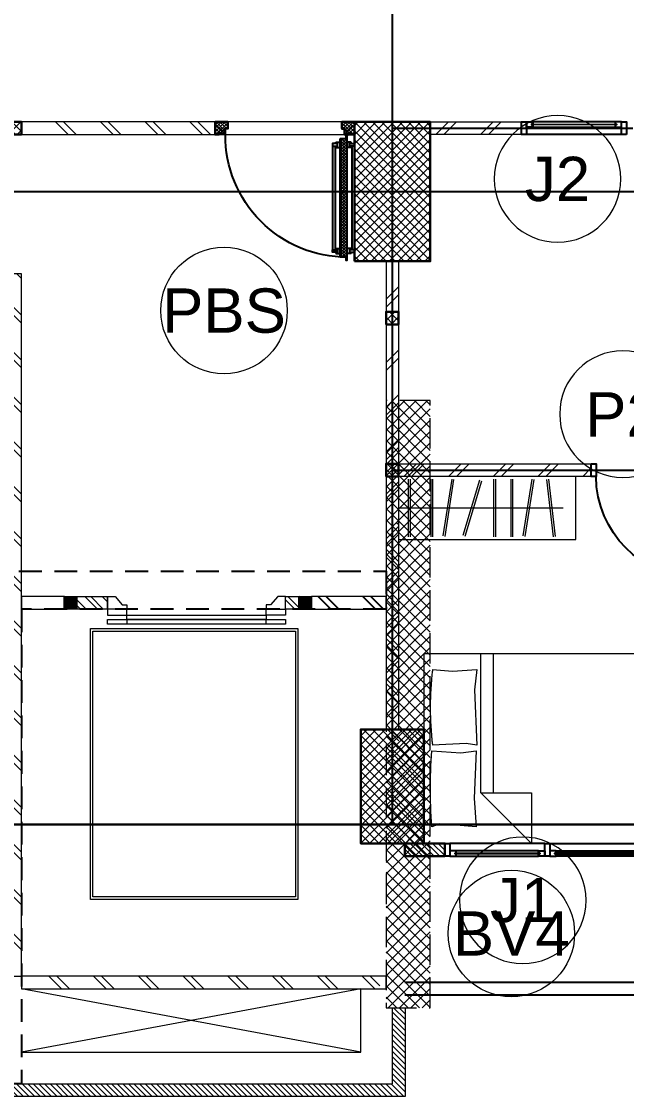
# Model space of a CAD drawing. Header units: millimetres. Extents: x -108 to 357, y -17 to 192.
# Drawn here: x 130.64 to 135.42, y -1.65 to 6.84 of the extents above; entities that cross this region are included whole.
import ezdxf
from ezdxf.enums import TextEntityAlignment as Align

# ---------------------------------------------------------------- set-up
doc = ezdxf.new("R2010")
doc.units = ezdxf.units.MM
doc.linetypes.add('ACAD_ISO02W100', pattern=[15, 12, -3])
doc.layers.get('defpoints').update_dxf_attribs({"color": 1})
for name, color, linetype, lineweight in [('ars', 11, 'Continuous', 0), ('ars @ 1', 11, 'Continuous', 0), ('ARSIR', 31, 'Continuous', 5), ('ARSIR @ 1', 31, 'Continuous', 5), ('ARSIR KOLOM @ 1', 8, 'Continuous', 13), ('DINDING', 71, 'Continuous', 20), ('KACA', 151, 'Continuous', 5), ('KOL', 1, 'Continuous', 30), ('KOLOM', 4, 'Continuous', 9), ('lan', 7, 'Continuous', 15), ('LIFT', 15, 'Continuous', 15), ('NOT', 7, 'Continuous', 20), ('tem', 5, 'Continuous', 20)]:
    doc.layers.add(name, color=color, linetype=linetype, lineweight=lineweight)
doc.layers.add('as', color=1, linetype='Continuous', plot=False)
for name, color, linetype in [('HID', 1, 'Continuous'), ('Kusen', 30, 'Continuous'), ('STL', 6, 'Continuous')]:
    doc.layers.add(name, color=color, linetype=linetype)
doc.styles.add('S', font='simplex', dxfattribs={"width": 0.75})
doc.styles.get("Standard").update_dxf_attribs({"font": 'arial.ttf'})
pattern_1 = [(45, (0.09994, 0.1431), (-0.1767767, 0.1767767), []), (45, (0.16244, 0.1431), (-0.1767767, 0.1767767), [])]
pattern_2 = [(45, (-0.45006, -2.5569), (-0.1767767, 0.1767767), []), (45, (-0.38756, -2.5569), (-0.1767767, 0.1767767), [])]
pattern_3 = [(225, (1.1, 1e-06), (-0.014142, 0.014142), []), (135, (1.1, 1e-06), (0.014142, 0.014142), [])]
pattern_4 = [(315, (-2e-13, 1e-06), (0.014142, 0.014142), []), (45, (-2e-13, 1e-06), (-0.014142, 0.014142), [])]

# ---------------------------------------------------------------- blocks, each defined once
blk = doc.blocks.new('NAV')
blk.add_circle((0, -0.4), 0.4)
at = {"style": 'S', "width": 0.75, "flags": 4}
blk.add_attdef('AV', text='', height=0.3, dxfattribs=at).set_placement((0, -0.4), align=Align.MIDDLE)
blk = doc.blocks.new('k1')
at = {"layer": 'ars'}
h = blk.add_hatch(dxfattribs=at)
h.set_pattern_fill('_USER', color=256, scale=0.05, angle=45, double=1, pattern_type=0)
h.set_pattern_definition([(45, (0, -5), (-0.03535534, 0.03535534), []), (135, (0, -5), (-0.03535534, -0.03535534), [])])
h.paths.add_polyline_path([(-0.3, -0.55), (0.3, -0.55), (0.3, 0.55), (-0.3, 0.55)])
at = {"layer": 'KOL'}
blk.add_lwpolyline([(-0.3, -0.55), (0.3, -0.55), (0.3, 0.55), (-0.3, 0.55)], close=True, dxfattribs=at)
blk = doc.blocks.new('k3')
at = {"layer": 'ars'}
h = blk.add_hatch(dxfattribs=at)
h.set_pattern_fill('_USER', color=256, scale=0.05, angle=45, double=1, pattern_type=0)
h.set_pattern_definition([(45, (0, -5.05), (-0.03535534, 0.03535534), []), (135, (0, -5.05), (-0.03535534, -0.03535534), [])])
h.paths.add_polyline_path([(-0.25, -0.45), (0.25, -0.45), (0.25, 0.45), (-0.25, 0.45)])
at = {"layer": 'KOL'}
blk.add_lwpolyline([(-0.25, -0.45), (0.25, -0.45), (0.25, 0.45), (-0.25, 0.45)], close=True, dxfattribs=at)
blk = doc.blocks.new('T. J1')
at = {"layer": 'Kusen'}
for p, q in [((-0.7188, 0.1), (-0.0688, 0.1)), ((0.7212, 0.1), (0.0712, 0.1)), ((-0.0188, 0), (-0.7688, 0)), ((-0.0688, 0.06), (-0.7188, 0.06)), ((0.0212, 0), (0.7712, 0)), ((0.0712, 0.06), (0.7212, 0.06))]:
    blk.add_line(p, q, dxfattribs=at)
for points in [[(-0.8088, 0), (-0.7688, 0), (-0.7688, 0.1), (-0.8088, 0.1)], [(-0.0188, 0), (0.0212, 0), (0.0212, 0.1), (-0.0188, 0.1)], [(0.8112, 0), (0.7712, 0), (0.7712, 0.1), (0.8112, 0.1)]]:
    blk.add_lwpolyline(points, close=True, dxfattribs=at)
for points in [[(-0.7188, 0.0775), (-0.7188, 0.06), (-0.7688, 0.06), (-0.7688, 0.1), (-0.7188, 0.1), (-0.7188, 0.0825), (-0.7288, 0.0825), (-0.7288, 0.0775), (-0.7188, 0.0775)], [(-0.0688, 0.0775), (-0.0688, 0.06), (-0.0188, 0.06), (-0.0188, 0.1), (-0.0688, 0.1), (-0.0688, 0.0825), (-0.0588, 0.0825), (-0.0588, 0.0775), (-0.0688, 0.0775)], [(0.0712, 0.0775), (0.0712, 0.06), (0.0212, 0.06), (0.0212, 0.1), (0.0712, 0.1), (0.0712, 0.0825), (0.0612, 0.0825), (0.0612, 0.0775), (0.0712, 0.0775)], [(0.7212, 0.0775), (0.7212, 0.06), (0.7712, 0.06), (0.7712, 0.1), (0.7212, 0.1), (0.7212, 0.0825), (0.7312, 0.0825), (0.7312, 0.0775), (0.7212, 0.0775)]]:
    blk.add_lwpolyline(points, dxfattribs=at)
at = {"layer": 'Kusen', "color": 141}
for points in [[(-0.7288, 0.0775), (-0.0588, 0.0775), (-0.0588, 0.0825), (-0.7288, 0.0825)], [(0.7312, 0.0775), (0.0612, 0.0775), (0.0612, 0.0825), (0.7312, 0.0825)]]:
    blk.add_lwpolyline(points, close=True, dxfattribs=at)
blk = doc.blocks.new('P.80')
at = {"layer": 'Kusen'}
for points in [[(-69.8094, -74.8368), (-69.7694, -74.8368), (-69.7694, -74.0368), (-69.8094, -74.0368)], [(-70.6094, -74.9368), (-70.5694, -74.9368), (-70.5694, -74.8368), (-70.6094, -74.8368)], [(-69.7694, -74.9368), (-69.7294, -74.9368), (-69.7294, -74.8368), (-69.7694, -74.8368)]]:
    blk.add_lwpolyline(points, close=True, dxfattribs=at)
blk.add_arc((-69.7694, -74.8368), 0.8, 90, 180, dxfattribs=at)
blk = doc.blocks.new('BED1')
at = {"color": 0, "linetype": 'Continuous'}
for points in [[(1.9976, 0), (1.9976, 1.4976), (0, 1.4976), (0, 0), (1.9976, 0)], [(1.5484, 1.0993), (1.1489, 1.0993), (1.1489, 1.4976), (1.5484, 1.0993)], [(1.9346, 1.3656), (1.9443, 1.2458), (1.9467, 1.1259), (1.9467, 1.0061), (1.9443, 0.8862), (1.9346, 0.7663), (1.707, 0.7809), (1.586, 0.7663), (1.6017, 1.1404), (1.586, 1.3656), (1.8717, 1.3426), (1.9346, 1.3656)], [(1.4492, 1.0993), (1.4492, 0)], [(1.5484, 1.0993), (1.5484, 0)], [(1.9298, 0.1235), (1.7724, 0.138), (1.5799, 0.1235), (1.5981, 0.2833), (1.5799, 0.7228), (1.6634, 0.7094), (1.9298, 0.7228)], [(1.9298, 0.1235), (1.931, 0.1332), (1.9322, 0.1429), (1.9334, 0.1513), (1.9346, 0.161), (1.9346, 0.1707), (1.9358, 0.1804), (1.937, 0.1889), (1.9383, 0.1985), (1.9383, 0.2082), (1.9395, 0.2179), (1.9407, 0.2264), (1.9407, 0.2361), (1.9419, 0.2458), (1.9419, 0.2542), (1.9431, 0.2639), (1.9431, 0.2736), (1.9443, 0.2833), (1.9443, 0.2918), (1.9455, 0.3015), (1.9455, 0.3111), (1.9455, 0.3208), (1.9467, 0.3293), (1.9467, 0.339), (1.9467, 0.3487), (1.9467, 0.3584), (1.9479, 0.3668), (1.9479, 0.3765), (1.9479, 0.3862), (1.9479, 0.3959), (1.9479, 0.4044), (1.9479, 0.414), (1.9479, 0.4237), (1.9479, 0.4334), (1.9479, 0.4419), (1.9479, 0.4516), (1.9479, 0.4613), (1.9479, 0.4709), (1.9479, 0.4794), (1.9467, 0.4891), (1.9467, 0.4988), (1.9467, 0.5085), (1.9467, 0.5169), (1.9455, 0.5266), (1.9455, 0.5363), (1.9455, 0.546), (1.9443, 0.5545), (1.9443, 0.5642), (1.9431, 0.5738), (1.9431, 0.5835), (1.9419, 0.592), (1.9419, 0.6017), (1.9407, 0.6114), (1.9407, 0.6199), (1.9395, 0.6295), (1.9383, 0.6392), (1.9383, 0.6489), (1.937, 0.6574), (1.9358, 0.6671), (1.9346, 0.6768), (1.9346, 0.6864), (1.9334, 0.6949), (1.9322, 0.7046), (1.931, 0.7143), (1.9298, 0.7228)]]:
    blk.add_lwpolyline(points, dxfattribs=at)
blk = doc.blocks.new('LEMARI1')
for points in [[(0.6998, 0.4988), (-0.6998, 0.4988)], [(-0.6998, 0), (0.6998, 0), (0.6998, 0.4988), (-0.6998, 0.4988), (-0.6998, 0)], [(-0.5387, 0.4758), (-0.4855, 0.023)], [(-0.4685, 0.0254), (-0.5206, 0.477)], [(-0.3002, 0.4746), (-0.3705, 0.0242)], [(-0.3523, 0.0218), (-0.2821, 0.4709)], [(-0.2034, 0.477), (-0.2034, 0.0218)], [(-0.1852, 0.0218), (-0.1852, 0.477)], [(-0.0678, 0.477), (-0.0678, 0.0218)], [(-0.0496, 0.0218), (-0.0496, 0.477)], [(0.1755, 0.4722), (0.0436, 0.0363)], [(0.0605, 0.0315), (0.1937, 0.4673)], [(0.3317, 0.4746), (0.2627, 0.0242)], [(0.2797, 0.0218), (0.3499, 0.4709)], [(0.4286, 0.477), (0.4286, 0.0218)], [(0.4467, 0.0218), (0.4467, 0.477)], [(0.6053, 0.477), (0.6053, 0.0218)], [(0.6235, 0.0218), (0.6235, 0.477)], [(0.6998, 0.2494), (-0.5993, 0.2494)]]:
    blk.add_lwpolyline(points)
blk = doc.blocks.new('T. J2')
at = {"layer": 'KACA', "color": 141}
blk.add_lwpolyline([(-0.3792, 0.0775), (0.2908, 0.0775), (0.2908, 0.0825), (-0.3792, 0.0825)], close=True, dxfattribs=at)
at = {"layer": 'Kusen'}
for p, q in [((-0.3692, 0.1), (0.2808, 0.1)), ((-0.4192, 0), (0.3308, 0)), ((0.2808, 0.06), (-0.3692, 0.06))]:
    blk.add_line(p, q, dxfattribs=at)
for points in [[(-0.4592, 0), (-0.4192, 0), (-0.4192, 0.1), (-0.4592, 0.1)], [(0.3308, 0), (0.3708, 0), (0.3708, 0.1), (0.3308, 0.1)]]:
    blk.add_lwpolyline(points, close=True, dxfattribs=at)
for points in [[(-0.3692, 0.0775), (-0.3692, 0.06), (-0.4192, 0.06), (-0.4192, 0.1), (-0.3692, 0.1), (-0.3692, 0.0825), (-0.3792, 0.0825), (-0.3792, 0.0775), (-0.3692, 0.0775)], [(0.2808, 0.0775), (0.2808, 0.06), (0.3308, 0.06), (0.3308, 0.1), (0.2808, 0.1), (0.2808, 0.0825), (0.2908, 0.0825), (0.2908, 0.0775), (0.2808, 0.0775)]]:
    blk.add_lwpolyline(points, dxfattribs=at)
blk = doc.blocks.new('K 10.10')
at = {"layer": 'ars'}
h = blk.add_hatch(dxfattribs=at)
h.set_pattern_fill('_USER', color=256, scale=0.05, angle=45, double=1, pattern_type=0)
h.set_pattern_definition([(45, (0, 0), (-0.035355339, 0.035355339), []), (135, (0, 0), (-0.035355339, -0.035355339), [])])
h.paths.add_polyline_path([(1560.5383, 1380.4069), (1560.6383, 1380.4069), (1560.6383, 1380.5069), (1560.5383, 1380.5069)])
at = {"layer": 'KOL'}
blk.add_lwpolyline([(1560.5383, 1380.4069), (1560.6383, 1380.4069), (1560.6383, 1380.5069), (1560.5383, 1380.5069)], close=True, dxfattribs=at)
blk = doc.blocks.new('KLOPRAK-10')
at = {"layer": 'ARSIR KOLOM @ 1'}
blk.add_hatch(color=256, dxfattribs=at).paths.add_polyline_path([(390.0148, -20.5752), (390.1148, -20.5752), (390.1148, -20.4752), (390.0148, -20.4752)])
at = {"layer": 'as'}
blk.add_line((390.1148, -20.4752), (390.0148, -20.5752), dxfattribs=at)
blk.add_lwpolyline([(390.0148, -20.4752), (390.1148, -20.5752)], dxfattribs=at)
at = {"layer": 'KOLOM'}
blk.add_lwpolyline([(390.0148, -20.5752), (390.1148, -20.5752), (390.1148, -20.4752), (390.0148, -20.4752)], close=True, dxfattribs=at)
blk = doc.blocks.new('D-P90')
at = {"layer": 'ars'}
h = blk.add_hatch(dxfattribs=at)
h.set_pattern_fill('ANSI37', color=256, scale=0.005, angle=-90, style=0)
h.set_pattern_definition([(45, (-1350.94906, -1248.591899), (0.01122532015, -0.01122532015), []), (315, (-1350.94906, -1248.591899), (-0.01122532015, -0.01122532015), [])])
h.paths.add_polyline_path([(0.009, -0.1833, -0.414214), (0.01, -0.1843), (0.01, -1.1162, -0.414214), (0.009, -1.1172), (-0.0345, -1.1172, 0.414214), (-0.037, -1.1197), (-0.037, -1.142, -1), (-0.0385, -1.142), (-0.0385, -0.1585, -1), (-0.037, -0.1585), (-0.037, -0.1808, 0.414214), (-0.0345, -0.1833)])
at = {"layer": 'as'}
for p, q in [((-0.0395, -0.1577), (-0.0457, -0.1577)), ((-0.0425, -0.1608), (-0.0425, -0.1546))]:
    blk.add_line(p, q, dxfattribs=at)
at = {"layer": 'HID'}
for p, q in [((-0.0437, -0.1248), (-0.0915, -0.077)), ((-0.0423, -0.1234), (-0.0907, -0.075)), ((0.9423, -0.1234), (0.9907, -0.075)), ((0.9437, -0.1248), (0.9915, -0.077)), ((-0.0657, -0.147), (-0.023, -0.1043)), ((-0.0628, -0.147), (-0.023, -0.1072)), ((0.9657, -0.147), (0.923, -0.1043)), ((0.9628, -0.147), (0.923, -0.1072))]:
    blk.add_line(p, q, dxfattribs=at)
for points in [[(-0.0439, -0.1252), (-0.044, -0.1251), (-0.042, -0.1231), (-0.0419, -0.1232)], [(0.9439, -0.1252), (0.944, -0.1251), (0.942, -0.1231), (0.9419, -0.1232)]]:
    blk.add_lwpolyline(points, dxfattribs=at)
at = {"layer": 'KOL'}
blk.add_line((0.97, -0.13), (0.97, -0.15), dxfattribs=at)
at = {"layer": 'Kusen'}
for p, q in [((-0.0422, -0.1567), (-0.0378, -0.1577)), ((-0.0419, -0.1553), (-0.0376, -0.1562))]:
    blk.add_line(p, q, dxfattribs=at)
at = {"layer": 'Kusen', "ltscale": 2}
for p, q in [((-0.0986, -0.2206), (-0.0986, -1.0599)), ((-0.0786, -0.2406), (-0.0786, -1.0599)), ((-0.074, -0.2106), (-0.04, -0.2106)), ((-0.074, -0.2206), (-0.074, -0.2106)), ((-0.074, -0.2506), (-0.074, -0.2406)), ((-0.074, -0.2506), (-0.04, -0.2506)), ((-0.0615, -0.2506), (-0.0615, -0.2106)), ((-0.04, -0.2506), (-0.04, -0.2106)), ((0.0455, -0.2106), (0.0115, -0.2106)), ((0.0115, -0.2506), (0.0115, -0.2106)), ((0.0455, -0.2506), (0.0115, -0.2506)), ((0.033, -0.2506), (0.033, -0.2106)), ((0.0455, -0.2206), (0.0455, -0.2106)), ((0.0455, -0.2506), (0.0455, -0.2406)), ((0.0528, -0.2406), (0.0528, -1.0599)), ((0.0728, -0.2206), (0.0728, -1.0599)), ((-0.074, -1.0499), (-0.04, -1.0499)), ((-0.074, -1.0499), (-0.074, -1.0599)), ((-0.074, -1.0799), (-0.074, -1.0899)), ((-0.074, -1.0899), (-0.04, -1.0899)), ((-0.0615, -1.0499), (-0.0615, -1.0899)), ((-0.04, -1.0499), (-0.04, -1.0899)), ((0.0455, -1.0499), (0.0115, -1.0499)), ((0.0115, -1.0499), (0.0115, -1.0899)), ((0.0455, -1.0899), (0.0115, -1.0899)), ((0.033, -1.0499), (0.033, -1.0899)), ((0.0455, -1.0499), (0.0455, -1.0599)), ((0.0455, -1.0799), (0.0455, -1.0899))]:
    blk.add_line(p, q, dxfattribs=at)
for points in [[(-0.0986, -0.2406), (-0.0615, -0.2406), (-0.0615, -0.2206), (-0.0986, -0.2206), (-0.0986, -0.2406)], [(0.0728, -0.2406), (0.033, -0.2406), (0.033, -0.2206), (0.0728, -0.2206), (0.0728, -0.2406)], [(-0.1013, -1.0599), (-0.0615, -1.0599), (-0.0615, -1.0799), (-0.1013, -1.0799), (-0.1013, -1.0599)], [(0.0728, -1.0599), (0.033, -1.0599), (0.033, -1.0799), (0.0728, -1.0799), (0.0728, -1.0599)]]:
    blk.add_lwpolyline(points, dxfattribs=at)
at = {"layer": 'Kusen'}
blk.add_circle((-0.0425, -0.1577), 0.001, dxfattribs=at)
for radius, start, end in [(0.0025, 75.78042, 11.38506), (0.9611, 270, 0.45972)]:
    blk.add_arc((-0.0425, -0.1577), radius, start, end, dxfattribs=at)
at = {"layer": 'STL'}
for p, q in [((-0.0385, -0.1585), (-0.0385, -1.142)), ((-0.037, -0.1808), (-0.037, -0.1585)), ((-0.0345, -0.1833), (0.009, -0.1833)), ((0.01, -0.1843), (0.01, -1.1162)), ((-0.037, -1.1197), (-0.037, -1.142)), ((-0.0345, -1.1172), (0.009, -1.1172))]:
    blk.add_line(p, q, dxfattribs=at)
for points in [[(0, -0.1002), (0, -0.1032), (-0.0185, -0.1032, 0.414214), (-0.02, -0.1047), (-0.02, -0.148, -0.414214), (-0.022, -0.15), (-0.068, -0.15, -0.414214), (-0.07, -0.148), (-0.07, -0.13), (-0.067, -0.13), (-0.067, -0.1455, 0.414214), (-0.0655, -0.147), (-0.0245, -0.147, 0.414214), (-0.023, -0.1455), (-0.023, -0.1022, -0.414214), (-0.021, -0.1002)], [(0.9, -0.1002), (0.9, -0.1032), (0.9185, -0.1032, -0.414214), (0.92, -0.1047), (0.92, -0.148, 0.414214), (0.922, -0.15), (0.968, -0.15, 0.414214), (0.97, -0.148), (0.97, -0.13), (0.967, -0.13), (0.967, -0.1455, -0.414214), (0.9655, -0.147), (0.9245, -0.147, -0.414214), (0.923, -0.1455), (0.923, -0.1022, 0.414214), (0.921, -0.1002)]]:
    blk.add_lwpolyline(points, format="xyb", close=True, dxfattribs=at)
blk.add_lwpolyline([(0.009, -0.1818), (-0.0345, -0.1818, -0.414214), (-0.0355, -0.1808), (-0.0355, -0.1585, 1), (-0.04, -0.1585), (-0.04, -1.142, 1), (-0.0355, -1.142), (-0.0355, -1.1197, -0.414214), (-0.0345, -1.1187), (0.009, -1.1187, 0.414214), (0.0115, -1.1162), (0.0115, -0.1843)], format="xyb", dxfattribs=at)
for centre, radius, start, end in [((-0.0377, -0.1585), 0.00075, 0, 180), ((-0.0345, -0.1808), 0.0025, 180, 270), ((0.009, -0.1843), 0.0025, 360, 90), ((0.009, -0.1843), 0.001, 360, 90), ((-0.0377, -1.142), 0.00075, 180, 0), ((-0.0345, -1.1197), 0.0025, 90, 180), ((0.009, -1.1162), 0.001, 270, 0)]:
    blk.add_arc(centre, radius, start, end, dxfattribs=at)
blk = doc.blocks.new('PINTU DARURAT')
at = {"layer": 'ARSIR'}
h = blk.add_hatch(dxfattribs=at)
h.set_pattern_fill('_USER', color=256, scale=0.02, angle=315, style=0, double=1, pattern_type=0)
h.set_pattern_definition(pattern_4)
edge = h.paths.add_edge_path()
edge.add_line((0, 0), (0.1, 0))
edge.add_line((0.1, 0), (0.1, 0.0502))
edge.add_line((0.1, 0.0502), (0.077, 0.0502))
edge.add_line((0.077, 0.0502), (0.077, 0.0955))
edge.add_arc((0.0755, 0.0955), 0.0015, 360, 450)
edge.add_line((0.0755, 0.097), (0.0345, 0.097))
edge.add_arc((0.0345, 0.0955), 0.0015, 90, 180)
edge.add_line((0.033, 0.0955), (0.033, 0.08))
edge.add_line((0.033, 0.08), (0.03, 0.08))
edge.add_line((0.03, 0.08), (0.03, 0.1))
edge.add_line((0.03, 0.1), (0, 0.1))
edge.add_line((0, 0.1), (0, 0))
h = blk.add_hatch(dxfattribs=at)
h.set_pattern_fill('_USER', color=256, scale=0.02, angle=315, style=0, double=1, pattern_type=0)
h.set_pattern_definition(pattern_4)
edge = h.paths.add_edge_path()
edge.add_line((0, 0), (0.1, 0))
edge.add_line((0.1, 0), (0.1, 0.0502))
edge.add_line((0.1, 0.0502), (0.077, 0.0502))
edge.add_line((0.077, 0.0502), (0.077, 0.0955))
edge.add_arc((0.0755, 0.0955), 0.0015, 360, 450)
edge.add_line((0.0755, 0.097), (0.0345, 0.097))
edge.add_arc((0.0345, 0.0955), 0.0015, 90, 180)
edge.add_line((0.033, 0.0955), (0.033, 0.08))
edge.add_line((0.033, 0.08), (0.03, 0.08))
edge.add_line((0.03, 0.08), (0.03, 0.1))
edge.add_line((0.03, 0.1), (0, 0.1))
edge.add_line((0, 0.1), (0, 0))
h = blk.add_hatch(dxfattribs=at)
h.set_pattern_fill('_USER', color=256, scale=0.02, angle=315, style=0, double=1, pattern_type=0)
h.set_pattern_definition(pattern_3)
edge = h.paths.add_edge_path()
edge.add_line((1.1, 0), (1, 0))
edge.add_line((1, 0), (1, 0.0502))
edge.add_line((1, 0.0502), (1.023, 0.0502))
edge.add_line((1.023, 0.0502), (1.023, 0.0955))
edge.add_arc((1.0245, 0.0955), 0.0015, -630, -540, ccw=False)
edge.add_line((1.0245, 0.097), (1.0655, 0.097))
edge.add_arc((1.0655, 0.0955), 0.0015, -360, -270, ccw=False)
edge.add_line((1.067, 0.0955), (1.067, 0.08))
edge.add_line((1.067, 0.08), (1.07, 0.08))
edge.add_line((1.07, 0.08), (1.07, 0.1))
edge.add_line((1.07, 0.1), (1.1, 0.1))
edge.add_line((1.1, 0.1), (1.1, 0))
h = blk.add_hatch(dxfattribs=at)
h.set_pattern_fill('_USER', color=256, scale=0.02, angle=315, style=0, double=1, pattern_type=0)
h.set_pattern_definition(pattern_3)
edge = h.paths.add_edge_path()
edge.add_line((1.1, 0), (1, 0))
edge.add_line((1, 0), (1, 0.0502))
edge.add_line((1, 0.0502), (1.023, 0.0502))
edge.add_line((1.023, 0.0502), (1.023, 0.0955))
edge.add_arc((1.0245, 0.0955), 0.0015, -630, -540, ccw=False)
edge.add_line((1.0245, 0.097), (1.0655, 0.097))
edge.add_arc((1.0655, 0.0955), 0.0015, -360, -270, ccw=False)
edge.add_line((1.067, 0.0955), (1.067, 0.08))
edge.add_line((1.067, 0.08), (1.07, 0.08))
edge.add_line((1.07, 0.08), (1.07, 0.1))
edge.add_line((1.07, 0.1), (1.1, 0.1))
edge.add_line((1.1, 0.1), (1.1, 0))
at = {"layer": 'KOL'}
blk.add_line((1.1, 0.1), (1.1, 0), dxfattribs=at)
blk.add_line((1.1, 0.1), (1.1, 0), dxfattribs=at)
blk.add_line((1.1, 0.1), (1.1, 0), dxfattribs=at)
blk.add_line((1.1, 0.1), (1.1, 0), dxfattribs=at)
for points in [[(0, 0), (0.1, 0), (0.1, 0.0502), (0.077, 0.0502), (0.077, 0.0955, 0.414214), (0.0755, 0.097), (0.0345, 0.097, 0.414214), (0.033, 0.0955), (0.033, 0.08), (0.03, 0.08), (0.03, 0.1), (0, 0.1)], [(0, 0), (0.1, 0), (0.1, 0.0502), (0.077, 0.0502), (0.077, 0.0955, 0.414214), (0.0755, 0.097), (0.0345, 0.097, 0.414214), (0.033, 0.0955), (0.033, 0.08), (0.03, 0.08), (0.03, 0.1), (0, 0.1)], [(1.1, 0), (1, 0), (1, 0.0502), (1.023, 0.0502), (1.023, 0.0955, -0.414214), (1.0245, 0.097), (1.0655, 0.097, -0.414214), (1.067, 0.0955), (1.067, 0.08), (1.07, 0.08), (1.07, 0.1), (1.1, 0.1)], [(1.1, 0), (1, 0), (1, 0.0502), (1.023, 0.0502), (1.023, 0.0955, -0.414214), (1.0245, 0.097), (1.0655, 0.097, -0.414214), (1.067, 0.0955), (1.067, 0.08), (1.07, 0.08), (1.07, 0.1), (1.1, 0.1)]]:
    blk.add_lwpolyline(points, format="xyb", close=True, dxfattribs=at)
at = {"layer": 'Kusen', "xscale": -1, "rotation": 180}
blk.add_blockref('D-P90', (0.1, -0.05), dxfattribs=at)
blk = doc.blocks.new('A-2')
at = {"layer": 'ars'}
h = blk.add_hatch(dxfattribs=at)
h.set_pattern_fill('TEMBOK', color=256, scale=0.25)
h.set_pattern_definition(pattern_2)
h.paths.add_polyline_path([(-24.1328, 6.6677), (-23.4128, 6.6677), (-23.4128, 6.5677), (-24.1328, 6.5677)])
h = blk.add_hatch(dxfattribs=at)
h.set_pattern_fill('TEMBOK', color=256, scale=0.25)
h.set_pattern_definition(pattern_2)
h.paths.add_polyline_path([(-24.1328, 6.6677), (-23.4128, 6.6677), (-23.4128, 6.5677), (-24.1328, 6.5677)])
h = blk.add_hatch(dxfattribs=at)
h.set_pattern_fill('ANSI37', color=256, scale=0.02, style=0)
h.set_pattern_definition([(315, (-24.432805, 6.66775), (-0.0449013, -0.0449013), []), (225, (-24.432805, 6.66775), (-0.0449013, 0.0449013), [])])
h.paths.add_polyline_path([(-24.4828, 4.4677), (-24.1328, 4.4677), (-24.1328, -0.3323), (-24.4828, -0.3323)])
h = blk.add_hatch(dxfattribs=at)
h.set_pattern_fill('TEMBOK', color=256, scale=0.25)
h.set_pattern_definition(pattern_1)
h.paths.add_polyline_path([(-24.3828, 3.9677), (-22.8628, 3.9677), (-22.8628, 3.8677), (-24.3828, 3.8677)])
h = blk.add_hatch(dxfattribs=at)
h.set_pattern_fill('TEMBOK', color=256, scale=0.25)
h.set_pattern_definition([(315, (-24.4328, 58.38775), (-0.1767767, -0.1767767), []), (315, (-24.3703, 58.38775), (-0.1767767, -0.1767767), [])])
h.paths.add_polyline_path([(-24.3828, 3.4977), (-24.4828, 3.4977), (-24.4828, 1.7177), (-24.3828, 1.7178)])
h = blk.add_hatch(dxfattribs=at)
h.set_pattern_fill('TEMBOK', color=256, scale=0.25)
h.set_pattern_definition([(315, (-30.22138, 56.60775), (-0.1767767, -0.1767767), []), (315, (-30.15888, 56.60775), (-0.1767767, -0.1767767), [])])
h.paths.add_polyline_path([(-25.0714, 2.9177), (-24.4828, 2.9177), (-24.4828, 2.8177), (-25.0714, 2.8177)])
h = blk.add_hatch(dxfattribs=at)
h.set_pattern_fill('ANSI31', color=256, scale=0.25, angle=180, style=0)
h.set_pattern_definition([(135, (-526.046583, -325.731845), (0.0220970869, 0.0220970869), [])])
h.paths.add_polyline_path([(-24.3329, 0.9677), (-24.0178, 0.9677), (-24.0178, 0.8677), (-24.3329, 0.8677)])
h = blk.add_hatch(dxfattribs=at)
h.set_pattern_fill('ANSI31', color=256, scale=0.25, style=0)
h.set_pattern_definition([(135, (-24.332807, 57.967748), (0.022097087, 0.022097087), [])])
h.paths.add_polyline_path([(-24.4328, -0.3323), (-24.3328, -0.3323), (-24.3328, -1.0323), (-29.5528, -1.0323), (-29.5528, -0.9323), (-24.4328, -0.9323)])
at = {"layer": 'ars @ 1'}
h = blk.add_hatch(dxfattribs=at)
h.set_pattern_fill('TEMBOK', color=256, scale=0.25)
h.set_pattern_definition([(315, (1552.27814, 459.22094), (-0.176776695, -0.176776695), []), (315, (1552.34064, 459.22094), (-0.176776695, -0.176776695), [])])
h.paths.add_polyline_path([(-27.2706, 6.6677), (-27.2706, 6.5677), (-25.8328, 6.5677), (-25.8328, 6.6677)])
h = blk.add_hatch(dxfattribs=at)
h.set_pattern_fill('TEMBOK', color=256, scale=0.25)
h.set_pattern_definition([(45, (0.09994, 2.7431), (-0.1767767, 0.1767767), []), (45, (0.16244, 2.7431), (-0.1767767, 0.1767767), [])])
h.paths.add_polyline_path([(-24.3828, 5.5677), (-24.4828, 5.5677), (-24.4828, 5.1677), (-24.3828, 5.1677)])
h = blk.add_hatch(dxfattribs=at)
h.set_pattern_fill('TEMBOK', color=256, scale=0.25)
h.set_pattern_definition([(315, (1552.18597, 459.22094), (-0.176776695, -0.176776695), []), (315, (1552.24847, 459.22094), (-0.176776695, -0.176776695), [])])
h.paths.add_polyline_path([(-27.3628, 5.4677), (-27.4628, 5.4677), (-27.4628, -0.0823), (-27.3628, -0.0823)])
h = blk.add_hatch(dxfattribs=at)
h.set_pattern_fill('TEMBOK', color=256, scale=0.25)
h.set_pattern_definition([(45, (0.09994, 2.2431), (-0.1767767, 0.1767767), []), (45, (0.16244, 2.2431), (-0.1767767, 0.1767767), [])])
h.paths.add_polyline_path([(-24.3828, 5.0677), (-24.4828, 5.0677), (-24.4828, 3.9677), (-24.3828, 3.9677)])
h = blk.add_hatch(dxfattribs=at)
h.set_pattern_fill('TEMBOK', color=256, scale=0.25)
h.set_pattern_definition(pattern_1)
h.paths.add_polyline_path([(-24.3828, 3.8677), (-24.4828, 3.8677), (-24.4828, 1.8677), (-24.3828, 1.8677)])
h = blk.add_hatch(dxfattribs=at)
h.set_pattern_fill('TEMBOK', color=256, scale=0.25)
h.set_pattern_definition([(315, (1552.2781, 457.90093), (-0.176776695, -0.176776695), []), (315, (1552.3406, 457.90093), (-0.176776695, -0.176776695), [])])
h.paths.add_polyline_path([(-25.0714, 2.9177), (-25.0714, 2.8177), (-24.4828, 2.8177), (-24.4828, 2.9177)])
h = blk.add_hatch(dxfattribs=at)
h.set_pattern_fill('TEMBOK', color=256, scale=0.25)
h.set_pattern_definition([(315, (2.3672, 0.86275), (-0.1767767, -0.1767767), []), (315, (2.4297, 0.86275), (-0.1767767, -0.1767767), [])])
h.paths.add_polyline_path([(-24.5328, -0.1823), (-24.5328, -0.0823), (-27.2706, -0.0823), (-27.2706, -0.1823)])
at = {"layer": 'ARSIR @ 1'}
h = blk.add_hatch(dxfattribs=at)
h.set_pattern_fill('ANSI32', color=256, scale=0.01, style=0, double=1)
h.set_pattern_definition([(315, (-30.13364, 2.91774), (0.067352, 0.067352), []), (315, (-30.13364, 2.87284), (0.067352, 0.067352), [])])
h.paths.add_polyline_path([(-26.9264, 2.8177), (-26.9264, 2.9177), (-26.6839, 2.9177), (-26.6839, 2.8177)])
h = blk.add_hatch(dxfattribs=at)
h.set_pattern_fill('ANSI32', color=256, scale=0.01, style=0, double=1)
h.set_pattern_definition([(315, (-30.1336, 2.91775), (0.067352, 0.067352), []), (315, (-30.1336, 2.87285), (0.067352, 0.067352), [])])
h.paths.add_polyline_path([(-26.9264, 2.8177), (-26.9264, 2.9177), (-26.6838, 2.9177), (-26.6838, 2.8177)])
h = blk.add_hatch(dxfattribs=at)
h.set_pattern_fill('ANSI32', color=256, scale=0.01, style=0, double=1)
h.set_pattern_definition([(315, (-28.44076, 2.91774), (0.067352, 0.067352), []), (315, (-28.44076, 2.87284), (0.067352, 0.067352), [])])
h.paths.add_polyline_path([(-25.2781, 2.8177), (-25.2781, 2.9177), (-25.1714, 2.9177), (-25.1714, 2.8177)])
h = blk.add_hatch(dxfattribs=at)
h.set_pattern_fill('ANSI32', color=256, scale=0.01, style=0, double=1)
h.set_pattern_definition([(315, (-28.440715, 2.91775), (0.067352, 0.067352), []), (315, (-28.440715, 2.87285), (0.067352, 0.067352), [])])
h.paths.add_polyline_path([(-25.2781, 2.8177), (-25.2781, 2.9177), (-25.1714, 2.9177), (-25.1714, 2.8177)])
for p, q in [((-19.8828, -0.1323), (-24.3329, -0.1323)), ((-19.8828, -0.2323), (-24.3329, -0.2323))]:
    blk.add_line(p, q)
at = {"layer": 'as'}
for p, q in [((-24.4328, 1.1177), (-24.4328, 14.2177)), ((-24.4328, 6.6177), (-22.5328, 6.6177)), ((-36.8328, 6.1177), (37.5672, 6.1177)), ((-24.4328, 3.9177), (-18.2328, 3.9177)), ((-36.8328, 1.1177), (37.5672, 1.1177)), ((37.5672, 1.1177), (-36.8328, 1.1177))]:
    blk.add_line(p, q, dxfattribs=at)
at = {"layer": 'defpoints', "color": 3, "linetype": 'ACAD_ISO02W100', "ltscale": 0.015}
blk.add_lwpolyline([(-24.4828, 3.1177), (-24.4828, 2.8177), (-27.3628, 2.8177), (-27.3628, -0.9323), (-27.3628, -0.9323), (-27.6628, -0.9323), (-27.6628, 3.1177), (-24.4828, 3.1178)], dxfattribs=at)
at = {"layer": 'DINDING'}
for points in [[(-26.9264, 2.8177), (-26.9264, 2.9177), (-26.6839, 2.9177), (-26.6839, 2.8177)], [(-26.9264, 2.8177), (-26.9264, 2.9177), (-26.6838, 2.9177), (-26.6838, 2.8177)], [(-25.2781, 2.8177), (-25.2781, 2.9177), (-25.1714, 2.9177), (-25.1714, 2.8177)], [(-25.2781, 2.8177), (-25.2781, 2.9177), (-25.1714, 2.9177), (-25.1714, 2.8177)]]:
    blk.add_lwpolyline(points, close=True, dxfattribs=at)
at = {"layer": 'KOL'}
blk.add_lwpolyline([(-24.3329, 0.9677), (-24.0178, 0.9677), (-24.0178, 0.8677), (-24.3329, 0.8677)], close=True, dxfattribs=at)
at = {"layer": 'KOLOM', "linetype": 'ACAD_ISO02W100', "ltscale": 0.02}
blk.add_lwpolyline([(-24.1328, 4.4677), (-24.4828, 4.4677), (-24.4828, -0.3323), (-24.1328, -0.3323)], close=True, dxfattribs=at)
at = {"layer": 'lan', "linetype": 'Continuous'}
for p, q in [((-24.6828, -0.6823), (-24.6828, -0.1823)), ((-27.3628, -0.6823), (-24.6828, -0.6823))]:
    blk.add_line(p, q, dxfattribs=at)
for points in [[(-24.6828, -0.6823), (-27.3628, -0.1823)], [(-24.6828, -0.1823), (-27.3628, -0.6823)]]:
    blk.add_lwpolyline(points, dxfattribs=at)
at = {"layer": 'LIFT'}
for points in [[(-26.6839, 2.8177), (-26.6839, 2.9177), (-26.6236, 2.9177), (-26.5663, 2.853), (-26.531, 2.853), (-26.531, 2.8177), (-26.6839, 2.8177)], [(-26.6838, 2.8177), (-26.6838, 2.9177), (-26.6236, 2.9177), (-26.5662, 2.853), (-26.531, 2.853), (-26.531, 2.8177), (-26.6838, 2.8177)], [(-25.2781, 2.8177), (-25.2781, 2.9177), (-25.3384, 2.9177), (-25.3957, 2.853), (-25.431, 2.853), (-25.431, 2.8177), (-25.2781, 2.8177)], [(-25.2781, 2.8177), (-25.2781, 2.9177), (-25.3383, 2.9177), (-25.3957, 2.853), (-25.431, 2.853), (-25.431, 2.8177), (-25.2781, 2.8177)]]:
    blk.add_lwpolyline(points, dxfattribs=at)
for points in [[(-26.531, 2.8177), (-26.6839, 2.8177), (-26.6839, 2.7707), (-26.531, 2.7707)], [(-26.531, 2.8177), (-26.6838, 2.8177), (-26.6838, 2.7707), (-26.531, 2.7707)], [(-25.431, 2.8177), (-25.2781, 2.8177), (-25.2781, 2.7707), (-25.431, 2.7707)], [(-25.431, 2.8177), (-25.2781, 2.8177), (-25.2781, 2.7707), (-25.431, 2.7707)], [(-26.6839, 2.7354), (-25.2781, 2.7354), (-25.2781, 2.7001), (-26.6839, 2.7001)], [(-26.6839, 2.7354), (-26.531, 2.7354), (-26.531, 2.7001), (-26.6839, 2.7001)], [(-26.6838, 2.7354), (-25.2781, 2.7354), (-25.2781, 2.7001), (-26.6838, 2.7001)], [(-26.6838, 2.7354), (-26.531, 2.7354), (-26.531, 2.7001), (-26.6838, 2.7001)], [(-26.531, 2.7707), (-25.431, 2.7707), (-25.431, 2.7354), (-26.531, 2.7354)], [(-26.531, 2.7707), (-25.431, 2.7707), (-25.431, 2.7354), (-26.531, 2.7354)], [(-25.431, 2.7354), (-25.2781, 2.7354), (-25.2781, 2.7001), (-25.431, 2.7001)], [(-25.431, 2.7354), (-25.2781, 2.7354), (-25.2781, 2.7001), (-25.431, 2.7001)], [(-26.8189, 2.6649), (-25.1789, 2.6649), (-25.1789, 0.5249), (-26.8189, 0.5249)], [(-26.8189, 2.6649), (-25.1789, 2.6649), (-25.1789, 0.5249), (-26.8189, 0.5249)], [(-26.7989, 2.6449), (-25.1989, 2.6449), (-25.1989, 0.5449), (-26.7989, 0.5449)], [(-26.7989, 2.6449), (-25.1989, 2.6449), (-25.1989, 0.5449), (-26.7989, 0.5449)]]:
    blk.add_lwpolyline(points, close=True, dxfattribs=at)
at = {"layer": 'tem'}
for points in [[(-27.3628, 6.6677), (-27.3628, 6.5677), (-24.7328, 6.5677), (-24.7328, 6.6677)], [(-23.4128, 6.5677), (-24.1328, 6.5677), (-24.1328, 6.6677), (-23.4128, 6.6677)], [(-24.3828, 5.5677), (-24.4828, 5.5677), (-24.4828, 5.1677), (-24.3828, 5.1677)], [(-27.3628, 5.4677), (-27.4628, 5.4677), (-27.4628, -0.0823), (-27.3628, -0.0823)], [(-24.3828, 5.0677), (-24.4828, 5.0677), (-24.4828, 3.9677), (-24.3828, 3.9677)], [(-22.8628, 3.8677), (-24.3828, 3.8677), (-24.3828, 3.9677), (-22.8628, 3.9677)], [(-24.3828, 3.8677), (-24.4828, 3.8677), (-24.4828, 1.8677), (-24.3828, 1.8677)], [(-27.3628, 2.9177), (-27.3628, 2.8177), (-27.0264, 2.8177), (-27.0264, 2.9177)], [(-25.0714, 2.9177), (-25.0714, 2.8177), (-24.4828, 2.8177), (-24.4828, 2.9177)], [(-25.0714, 2.9177), (-25.0714, 2.8177), (-24.4828, 2.8177), (-24.4828, 2.9177)], [(-24.4828, -0.1823), (-24.4828, -0.0823), (-27.3628, -0.0823), (-27.3628, -0.1823)], [(-29.5528, -1.0323), (-29.5528, -0.9323), (-24.4328, -0.9323), (-24.4328, -0.3323), (-24.3328, -0.3323), (-24.3328, -1.0323)]]:
    blk.add_lwpolyline(points, close=True, dxfattribs=at)
at = {"color": 2, "rotation": 180}
blk.add_blockref('PINTU DARURAT', (-24.7328, 6.6677), dxfattribs=at)
at = {"color": 2, "extrusion": (0, 0, -1), "zscale": -1, "rotation": 180}
for p in [(417.0412, -17.6575), (415.1862, -17.6575)]:
    blk.add_blockref('KLOPRAK-10', p, dxfattribs=at)
at = {"color": 2, "xscale": -1, "rotation": 180}
blk.add_blockref('KLOPRAK-10', (-415.1862, -17.6575), dxfattribs=at)
at = {"layer": 'ars', "rotation": 180}
for name, p in [('LEMARI1', (-23.6831, 3.8677)), ('BED1', (-22.1853, 2.4653))]:
    blk.add_blockref(name, p, dxfattribs=at)
at = {"layer": 'KOL'}
blk.add_blockref('k1', (-24.4328, 6.1177), dxfattribs=at)
blk.add_blockref('k1', (-24.4328, 6.1177), dxfattribs=at)
at = {"layer": 'KOL', "rotation": 180}
blk.add_blockref('k3', (-24.4328, 1.4177), dxfattribs=at)
at = {"layer": 'KOLOM', "extrusion": (0, 0, -1), "zscale": -1}
blk.add_blockref('K 10.10', (-1533.1755, -1373.8391), dxfattribs=at)
at = {"layer": 'KOLOM', "extrusion": (0, 0, -1), "xscale": -1, "zscale": -1}
for p in [(1585.0212, -1375.3392), (1585.0212, -1376.5392)]:
    blk.add_blockref('K 10.10', p, dxfattribs=at)
at = {"layer": 'Kusen', "xscale": -1}
blk.add_blockref('T. J2', (-23.0421, 6.5677), dxfattribs=at)
at = {"layer": 'Kusen', "xscale": -1, "rotation": 180}
for name, p in [('P.80', (47.7465, -70.9691)), ('T. J1', (-23.209, 0.9677))]:
    blk.add_blockref(name, p, dxfattribs=at)

msp = doc.modelspace()

# ---------------------------------------------------------------- block references
msp.add_blockref('A-2', (158.00671, -0.62199))
at = {"layer": 'NOT'}
ref = msp.add_blockref('NAV', (134.87904, 6.09575), dxfattribs=dict(at, xscale=-1.25, yscale=1.25, zscale=1.25, rotation=2.174260771425907e-11))
ref.add_attrib('AV', 'J2', dxfattribs={"layer": '0', "height": 0.35, "flags": 4}).set_placement((134.87904, 5.59575), align=Align.MIDDLE)
ref = msp.add_blockref('NAV', (132.24382, 5.05557), dxfattribs=dict(at, xscale=1.25, yscale=1.25, zscale=1.25))
ref.add_attrib('AV', 'PBS', dxfattribs={"layer": '0', "height": 0.35, "flags": 4}).set_placement((132.24382, 4.55557), align=Align.MIDDLE)
ref = msp.add_blockref('NAV', (135.39596, 4.23748), dxfattribs=dict(at, xscale=-1.25, yscale=1.25, zscale=1.25, rotation=2.174260771425907e-11))
ref.add_attrib('AV', 'P2', dxfattribs={"layer": '0', "height": 0.35, "flags": 4}).set_placement((135.39596, 3.73748), align=Align.MIDDLE)
ref = msp.add_blockref('NAV', (134.60404, 0.39575), dxfattribs=dict(at, xscale=-1.25, yscale=1.25, zscale=1.25, rotation=2.174260771425907e-11))
ref.add_attrib('AV', 'J1', dxfattribs={"layer": '0', "height": 0.35, "flags": 4}).set_placement((134.60404, -0.10425), align=Align.MIDDLE)
ref = msp.add_blockref('NAV', (134.51401, 0.1336), dxfattribs=dict(at, xscale=1.25, yscale=1.25, zscale=1.25))
ref.add_attrib('AV', 'BV4', dxfattribs={"layer": '0', "height": 0.35, "flags": 4}).set_placement((134.51401, -0.3664), align=Align.MIDDLE)

doc.saveas('drawing.dxf')
